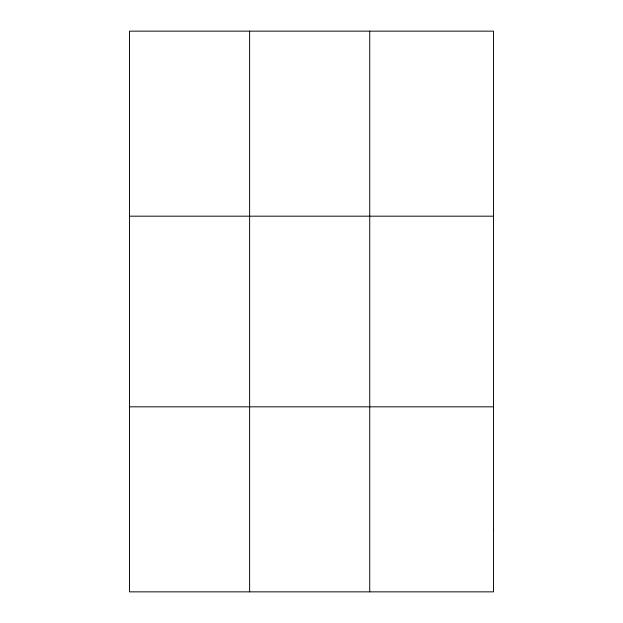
<?xml version="1.0" encoding="UTF-8"?>
<svg xmlns="http://www.w3.org/2000/svg" width="623" height="623" viewBox="0 0 623 623"><rect width="100%" height="100%" fill="white"/><g stroke="black" fill="none" stroke-linecap="round" stroke-linejoin="round"><path stroke-width="0.93" d="M249.621 31.15L249.621 591.85M369.735 31.15L369.735 591.85M129.514 216.181L493.486 216.181M129.514 406.819L493.486 406.819M493.486 530.173L493.486 591.85L129.514 591.85L129.514 31.15L493.486 31.15L493.486 530.173"/></g></svg>
